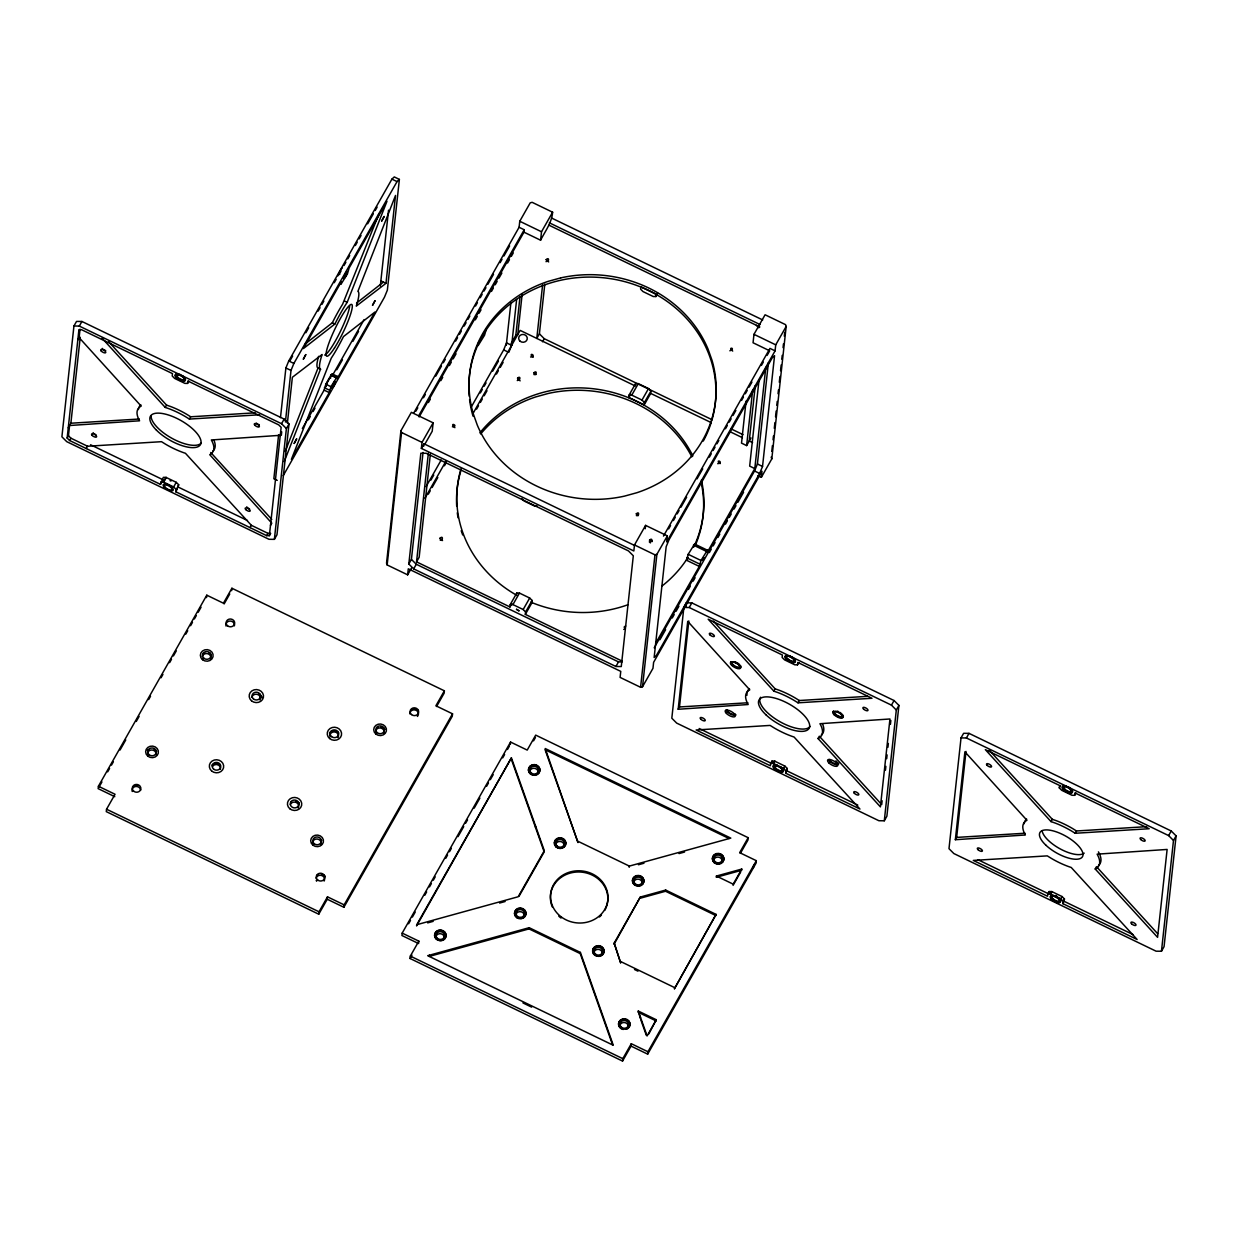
<?xml version="1.0" encoding="UTF-8"?>
<svg xmlns="http://www.w3.org/2000/svg" width="1238" height="1238" viewBox="0 0 1238 1238"><rect width="100%" height="100%" fill="white"/><g stroke="black" fill="none" stroke-linecap="round" stroke-linejoin="round"><path stroke-width="1.5" d="M73.94 326.012L61.9 436.797L66.759 441.672L268.986 539.288L274.372 539.366L276.972 534.754L289.011 423.984L284.152 419.094L81.925 321.478L76.539 321.416L73.94 326.012L79.309 326.074L281.537 423.706L286.396 428.58L274.372 539.366M161.76 482.062L160.46 484.368L69.576 440.496L67.146 438.066L78.922 329.695L81.615 329.726L172.484 373.597L172.221 375.996L174.651 378.441L184.895 383.378L187.588 383.409L188.888 381.118M67.146 438.066L68.461 435.761L69.576 425.516L139.585 420.796A43.144 16.914 29.6 0 1 141.178 406.11L79.124 337.618L80.037 329.2L78.721 331.49M68.26 427.822L70.876 423.226L80.222 337.231M436.565 706.527L444.117 693.234L444.38 690.819L231.908 588.251L223.428 603.216L206.792 595.184L98.406 786.238L98.142 788.637L114.778 796.668M98.406 786.238L115.041 794.27L106.545 809.219L106.282 811.633L318.754 914.201L327.25 899.237L327.497 896.838L344.149 904.87L343.885 907.268L327.25 899.237M160.46 484.368L163.323 477.357L166.016 477.388L176.26 482.325L178.69 484.77L175.811 491.78L266.681 535.652L269.373 535.683L270.689 533.377L267.996 533.346L251.36 525.314L185.452 453.294A43.144 16.914 29.6 0 1 165.552 444.194L161.513 441.687L87.527 446.237L70.891 438.19L68.461 435.761M175.811 491.78L178.69 484.77M187.588 383.409L187.851 381.01L278.72 424.882L281.15 427.311L269.373 535.683M206.529 597.598L206.792 595.184M231.645 590.665L231.908 588.251M278.612 434.817L273.846 478.75L277.266 480.39M280.484 417.639L285.885 367.98L288.748 360.954L391.92 179.123L394.272 176.926L399.379 179.402L387.355 290.172L384.476 297.182L283.208 475.686M281.707 431.83L281.351 435.25L211.327 439.97A43.144 16.914 29.6 0 1 209.733 454.671L271.787 523.148L270.488 525.454M285.405 422.019L291.007 370.441L293.87 363.43L397.042 181.599L399.379 179.402M287.386 423.133L292.369 377.281L322.081 354.501A43.144 6.623 -64.2 0 0 320.487 369.203L284.214 461.619M302.351 428.518L324.124 390.125L325.826 384.213L331.041 375.006L332.217 373.907L337.34 376.383L337.076 378.797L374.944 312.038L343.483 336.581L341.332 340.79A43.144 6.623 -64.2 0 1 331.258 358.153L291.379 459.36L329.246 392.601L330.933 386.689L337.34 376.383M332.217 373.907L331.954 376.321L364.142 319.574M380.314 285.978L388.546 210.166M385.977 283.332L395.526 195.434L357.875 291.425A43.144 6.623 -64.2 0 1 356.265 306.111L385.977 283.332L380.871 280.871M318.754 914.201L319.017 911.787L327.497 896.838M424.665 444.55L432.217 431.242L433.13 422.823L411.372 412.316L400.926 430.731L386.535 563.182L387.154 564.946L407.642 574.834L411.341 568.304M387.154 564.946L401.545 432.495L400.926 430.731M407.642 574.834L408.292 568.815L620.764 671.383L620.099 677.403L640.588 687.291L642.522 686.75L652.968 668.334L653.618 662.315L684.041 608.694M408.819 564.002L420.843 453.216L426.228 453.278L628.455 550.91L633.314 555.785L621.275 666.555L615.905 666.493L413.678 568.876L408.819 564.002L411.418 559.39L423.04 452.443M767.096 355.399L769.696 350.803L753.06 342.771L753.973 334.337L765.084 314.777L785.557 324.65L786.176 326.43L775.731 344.845L775.081 350.865L666.694 541.904L667.344 535.884L645.586 525.376L634.49 544.952L633.841 550.972L421.369 448.404L422.019 442.384L433.13 422.823M423.721 446.206L423.984 443.792L634.707 545.525M511.851 603.68L509.979 606.96L416.541 561.866L428.379 453M430.36 454.129L419.156 557.255L416.541 561.866M402.195 933.112L401.932 935.51L418.568 943.542L418.831 941.143L402.195 933.112L510.567 742.057L527.218 750.089L535.698 735.124L748.17 837.693L747.907 840.107L740.355 853.4M631.04 1046.11L647.675 1054.142L647.938 1051.743L631.287 1043.711L631.04 1046.11L622.544 1061.074L410.072 958.506L410.335 956.092L418.831 941.143M416.726 924.724L416.587 925.931L511.402 757.842L544.318 850.707L518.196 896.745L416.726 924.724L511.402 757.842M444.38 690.819L435.884 705.784L452.535 713.815L452.272 716.229L343.885 907.268M429.431 955.21L429.307 956.401L529.044 928.902L580.235 953.616L612.501 1044.655M506.28 345.294L510.892 302.768M519.093 227.281L519.759 221.262L530.204 202.846L532.139 202.32L552.612 212.209C551.854 222.577 545.246 231.073 540.588 240.203L523.953 232.171L524.216 229.757L519.093 227.281L413.569 413.306M471.492 406.606L503.665 349.89L508.787 352.366L511.665 345.356L516.633 299.519M511.062 343.669L515.813 335.297L519.975 296.903M522.126 294.458L517.747 334.771L515.813 335.297M540.588 240.203L541.517 231.769L552.612 212.209M542.6 284.941L536.781 338.423L539.397 333.811L544.797 284.152M509.979 606.96L510.242 604.562L516.772 593.048L519.465 593.079L529.694 598.031L532.123 600.461L531.86 602.875L525.345 614.388L622.157 661.123M516.509 595.463L516.772 593.048M510.319 744.471L510.567 742.057M525.345 614.388L525.593 611.974L532.123 600.461M535.512 827.433L535.636 826.226M529.044 928.902L529.168 927.695L580.374 952.409L613.29 1045.274L427.698 955.69L529.168 927.695M578.146 841.376L629.337 866.089L730.807 838.111L545.215 748.526L578.007 842.583L545.091 749.733L728.95 838.482M628.811 397.506L629.074 395.092L635.605 383.594L638.297 383.625L648.526 388.562L650.956 391.007L650.693 393.405L644.178 404.919L628.811 397.506L630.684 394.21M635.605 383.594L635.342 385.993L520.146 330.391L472.761 413.91M580.235 953.616L580.374 952.409M644.178 404.919L644.425 402.505L650.956 391.007M655.939 296.547L656.202 294.149L640.851 286.736L640.588 289.135L643.017 291.58L653.246 296.516L655.939 296.547L657.811 293.267M645.23 528.75L645.586 525.376M640.588 687.291L654.964 554.841L656.898 554.299L667.344 535.884M614.187 943.077L620.625 962.793L614.187 943.077L640.309 897.055L665.673 890.06L716.075 914.387L674.431 988.76L716.075 914.387M642.522 686.75L656.898 554.299M629.198 867.296L629.337 866.089M622.544 1061.074L622.807 1058.66L631.287 1043.711M614.063 944.285L640.309 897.055M655.66 643.327L699.3 566.416L686.502 560.226L688.189 554.315L694.595 544.008L707.393 550.198L707.13 552.597L754.793 468.583L765.796 367.361M640.433 1017.094L640.294 1018.301L638.282 1011.044L656.295 1019.741L648.82 1033.916M683.856 607.456L671.816 718.226L676.675 723.1L878.903 820.732L884.288 820.794L886.888 816.182L898.927 705.412L894.068 700.538L691.841 602.906L686.456 602.844L683.856 607.456L689.226 607.518L891.453 705.134L896.312 710.024L884.288 820.794M686.053 606.666L686.456 602.844M678.176 709.266L687.724 621.368L749.779 689.845A43.144 16.914 29.6 0 0 748.185 704.53L678.176 709.266L679.492 706.96L688.823 620.965M699.3 566.416L700.987 560.489L707.393 550.198M640.185 898.246L665.549 891.252L665.673 890.06M746.081 401.097L741.516 443.111L746.638 445.587L751.002 437.912M746.638 445.587L752.658 390.202M755.273 385.606L749.253 440.991L752.58 442.6M759.002 380.159L749.671 466.107L754.793 468.583M654.206 647.83L754.53 470.997L757.408 463.987L768.396 362.749M716.415 876.055L716.276 877.262L741.655 870.268L741.779 869.061L716.415 876.055L733.206 884.164L741.779 869.061M757.996 475.671L761.355 477.295L762.004 471.276L685.945 605.336M762.531 466.447L774.555 355.677L772.203 357.875L669.046 539.706L666.168 546.716L654.144 657.502L656.496 655.304L759.652 473.458L762.531 466.447L757.408 463.987M771.785 451.344L772.419 445.587M773.038 439.83L773.456 435.993M774.292 428.317L774.926 422.56M775.545 416.788L776.164 411.031M776.799 405.275L777.216 401.437M778.052 393.761L778.47 389.924M779.306 382.248L779.925 376.491M780.544 370.719L781.178 364.962M781.797 359.206L782.215 355.368M783.05 347.692L783.468 343.855M784.304 336.179L784.722 332.341M761.355 477.295L771.8 458.88L786.176 326.43M753.447 867.699L753.71 865.285M748.17 837.693L739.674 852.657L756.325 860.689L756.062 863.103L647.675 1054.142M770.624 763.397L770.376 765.796L696.127 729.971L770.113 725.422L774.168 727.929A43.144 16.914 29.6 0 0 794.069 737.028L859.961 809.048L785.728 773.224L787.291 768.504L784.861 766.074L774.632 761.122L771.939 761.091L770.624 763.397L773.317 763.428L783.561 768.365L785.991 770.81M771.939 761.091L771.676 763.506L699.161 728.501M797.504 664.852L797.767 662.438L872.001 698.278L798.015 702.813L793.976 700.306A43.144 16.914 29.6 0 0 778.006 692.599L773.843 691.144L708.167 619.186L782.401 655.026L782.137 657.44L784.567 659.869L794.811 664.821L797.504 664.852L798.804 662.547M785.728 773.224L787.291 768.504M882.121 800.754L881.704 804.576L819.324 736.223L818.024 738.529L880.404 806.882L889.952 718.984L819.943 723.704A43.144 16.914 29.6 0 1 818.349 738.405L818.024 738.529M885.449 770.191L885.866 766.368M886.687 758.724L887.104 754.901M887.94 747.257L888.358 743.434M890.432 724.323L890.849 720.501M961.028 737.91L948.989 848.68L953.848 853.555L1156.075 951.186L1161.461 951.248L1164.06 946.637L1176.1 835.867L1171.241 830.992L969.014 733.36L963.628 733.298L961.028 737.91L966.398 737.972L1168.626 835.588L1173.485 840.478L1161.461 951.248M955.349 839.72L964.897 751.822L1026.952 820.299A43.144 16.914 29.6 0 0 1025.358 834.985L955.349 839.72L956.649 837.414L965.996 751.42M1047.797 893.851L1047.549 896.25L973.3 860.425L1047.286 855.876L1051.341 858.383A43.144 16.914 29.6 0 0 1071.241 867.482L1137.134 939.503L1062.9 903.678L1064.463 898.958L1062.034 896.529L1051.805 891.577L1049.112 891.546L1047.797 893.851L1050.489 893.882L1060.734 898.819L1063.163 901.264M1059.31 787.894L1059.573 785.48L985.34 749.64L1051.016 821.599L1055.178 823.053A43.144 16.914 29.6 0 1 1071.133 830.76L1075.188 833.267L1149.174 828.733L1074.94 792.893L1074.677 795.307L1071.984 795.276L1061.74 790.324L1059.31 787.894L1060.626 785.588M1049.112 891.546L1048.849 893.96L978.066 859.791M1062.9 903.678L1064.463 898.958M326.259 385.498L326.167 386.426M326.507 384.709L327.296 382.79M517.283 380.592L518.614 379.586L520.13 380.855M729.863 350.803C736.765 347.77 726.613 346.826 732.71 351.066M623.735 629.415C627.743 628.61 621.522 627.387 625.701 626.026M285.158 451.499L318.042 367.965A43.144 6.623 -64.2 0 1 318.599 356.327M305.337 343.839L332.31 322.809L334.461 318.584A43.144 6.623 -64.2 0 1 342.601 304.223L378.843 214.205M347.197 302.304L386.983 201.268L349.116 268.012L347.414 273.923L341.007 284.229L341.27 281.831L303.403 348.574L334.879 324.047L337.03 319.822A43.144 6.623 -64.2 0 1 345.17 305.461L347.197 302.304L344.644 301.066M503.665 349.89L506.543 342.88L511.665 345.356M339.537 274.588L339.97 273.583M327.791 381.768L328.797 379.989M79.309 326.074L81.925 321.478M77.808 339.924L79.124 337.618M69.576 440.496L70.891 438.19M86.211 448.527L87.527 446.237M259.593 414.776L189.399 419.078L185.36 416.572A43.144 16.914 29.6 0 0 169.389 408.865L165.227 407.41L166.542 405.105L108.588 341.611M189.399 419.078L190.714 416.788L255.214 412.827M160.708 481.953L163.401 481.984L166.016 477.388M163.664 482.108L166.279 477.512M176.075 489.381L173.645 486.936L176.26 482.325M289.8 361.063L292.632 356.08M305.863 332.759L308.695 327.745M318.166 311.063L320.054 307.72M321.957 304.393L323.845 301.051M334.26 282.697L336.163 279.355M343.994 265.551L345.882 262.208M347.785 258.866L349.673 255.539M355.352 245.526L357.24 242.184M359.144 238.841L361.032 235.499M367.655 223.83L373.334 213.818M375.238 210.475L377.126 207.133M281.537 423.706L284.152 419.094M286.396 428.58L289.011 423.984M99.086 786.966L101.949 781.921M107.66 771.847L109.578 768.489M111.482 765.13L113.385 761.772M120.055 750.011L125.765 739.922M136.257 721.46L139.12 716.415M148.637 699.609L150.541 696.251M161.033 677.774L162.936 674.416M169.606 662.67L171.509 659.297M173.413 655.939L176.276 650.909M185.808 634.104L187.712 630.746M190.575 625.716L192.478 622.358M194.381 618.985L196.285 615.626M198.188 612.268L201.051 607.239M308.37 419.837L310.274 416.494M313.106 411.496L314.994 408.153M336.767 369.791L342.446 359.778M352.861 341.425L358.54 331.413M250.045 527.62L251.36 525.314M224.109 603.958L229.757 593.992M266.681 535.652L267.996 533.346M415.906 411.14L417.794 407.797M423.473 397.785L425.361 394.458M435.776 376.104L441.455 366.092M443.343 362.749L445.247 359.422M455.646 341.069L457.549 337.726M459.437 334.399L461.325 331.057M464.173 326.058L466.061 322.716M467.964 319.373L469.852 316.046M475.531 306.034L477.419 302.691M480.267 297.693L482.155 294.35M484.043 291.023L485.946 287.68M487.834 284.338L493.513 274.341M500.137 262.657L502.024 259.315M503.928 255.987L509.607 245.975M418.692 415.782L524.216 229.757M419.125 416.943L523.953 232.171M428.41 402.536L430.313 399.178M440.805 380.685L442.709 377.327M449.379 365.566L451.282 362.208M453.185 358.85L456.048 353.805M475.315 319.853L477.218 316.51M479.106 313.152L481.009 309.81M491.44 291.425L493.343 288.083M495.231 284.74L497.134 281.397M499.038 278.039L501.87 273.025M507.565 262.998L509.468 259.655M511.356 256.312L513.259 252.97M421.369 448.404L423.984 443.792M426.058 486.689L441.208 459.994M430.901 480.081L433.764 475.067M480.344 392.941L482.247 389.583M484.151 386.241L486.054 382.882M492.709 371.152L498.419 361.094M424.959 498.187L445.928 461.217M428.333 494.163L430.236 490.821M432.124 487.493L437.803 477.481M444.427 465.798L446.33 462.47M476.615 409.082L478.502 405.739M480.39 402.412L482.294 399.069M484.182 395.742L487.014 390.728M496.484 374.046L498.372 370.719M500.276 367.377L503.108 362.378M413.678 568.876L416.278 564.265L411.418 559.39M542.523 341.765L544.256 338.701L539.397 333.811M510.242 604.562L512.934 604.593L519.465 593.079M629.074 395.092L631.767 395.123L638.297 383.625M344.149 904.87L452.535 713.815M525.593 611.974L523.179 609.529L529.694 598.031M644.425 402.505L641.996 400.075L648.526 388.562M408.586 923.78L410.49 920.438M412.378 917.079L415.241 912.05M424.742 895.291L426.646 891.948M429.493 886.919L431.397 883.561M433.3 880.218L435.203 876.86M445.665 858.429L447.568 855.071M449.471 851.729L451.359 848.37M458.014 836.64L463.724 826.582M465.627 823.224L467.531 819.881M474.185 808.151L479.895 798.092M486.549 786.362L488.453 783.004M490.341 779.661L493.204 774.632M502.705 757.873L504.609 754.515M507.456 749.501L509.36 746.143M410.072 958.506L411.96 955.179M533.547 740.866L535.435 737.539M663.475 536.085L769.959 348.389L775.081 350.865M668.659 528.905L670.547 525.562M673.395 520.564L675.283 517.221M677.171 513.878L679.074 510.551M680.962 507.209L686.641 497.196M697.056 478.858L702.735 468.846M709.359 457.162L711.246 453.82M713.134 450.493L715.038 447.15M716.926 443.823L718.814 440.48M725.453 428.797L727.34 425.47M729.228 422.127L731.116 418.8M733.02 415.457L735.852 410.459M741.531 400.447L743.434 397.104M745.322 393.777L747.21 390.434M749.114 387.092L751.946 382.093M761.416 365.411L763.304 362.069M615.905 666.493L618.505 661.897L622.095 661.943M686.502 560.226L688.065 557.471M659.9 639.736L665.611 629.678M672.265 617.948L674.168 614.59M676.072 611.247L678.919 606.218M688.421 589.458L690.324 586.1M693.187 581.086L695.075 577.728M709.343 552.597L711.246 549.239M713.15 545.881L715.053 542.538M717.901 537.509L719.804 534.151M725.499 524.107L727.402 520.749M729.306 517.391L731.209 514.049M734.057 509.019L735.96 505.661M737.863 502.319L743.574 492.26M519.001 896.312L544.178 851.914L511.263 759.049M689.226 607.518L691.841 602.906M773.843 691.144L775.143 688.854L713.336 621.12M798.015 702.813L799.315 700.522L867.606 696.329M773.317 763.428L774.632 761.122M773.58 763.552L774.88 761.246M783.561 768.365L784.861 766.074M656.295 1019.741L647.103 1035.943L638.282 1011.044M733.082 885.371L740.695 871.954M647.938 1051.743L756.325 860.689M891.453 705.134L894.068 700.538M896.312 710.024L898.927 705.412M966.398 737.972L969.014 733.36M1051.016 821.599L1052.315 819.308L989.224 750.166M1074.677 795.307L1075.977 793.001M1075.188 833.267L1076.487 830.977L1146.682 826.659M1050.489 893.882L1051.805 891.577M1050.753 894.006L1052.052 891.7M1060.734 898.819L1062.034 896.529M1095.197 868.983L1095.522 868.859A43.144 16.914 29.6 0 0 1097.116 854.158L1167.125 849.438L1157.576 937.336L1095.197 868.983L1096.497 866.677L1157.576 933.607M1168.626 835.588L1171.241 830.992M1173.485 840.478L1176.1 835.867M290.357 804.514L290.899 803.617A4.318 3.915 6.2 0 1 295.944 802.394L296.934 802.92A4.318 3.915 6.2 0 1 298.373 807.532L298.11 807.965M546.035 261.682L547.242 261.001L548.682 261.93M530.591 357.024C537.199 356.204 528.843 351.809 531.845 356.513M717.7 463.677C724.307 462.857 715.935 458.447 718.938 463.151M356.529 303.078L383.424 282.109M452.412 426.816C459.019 426.228 450.09 421.926 453.433 426.584M533.949 374.588L535.977 374.541M440.109 540L442.539 540.526M636.363 515.627L638.39 515.565M427.667 922.883L433.192 921.351M499.61 903.044L505.15 901.512M638.437 864.758L643.961 863.226M679.028 853.57L684.552 852.038M70.876 423.226L139.244 419.017M679.492 706.96L747.86 702.766M956.649 837.414L1025.033 833.22M537.106 506.017L534.414 505.986L524.185 501.034L521.755 498.605M317.918 367.965L320.611 369.203M166.542 405.105L170.705 406.559A43.144 16.914 29.6 0 1 186.659 414.266L190.714 416.788M775.143 688.854L779.306 690.293A43.144 16.914 29.6 0 1 795.276 698.015L799.315 700.522M1052.315 819.308L1056.478 820.748A43.144 16.914 29.6 0 1 1072.448 828.454L1076.487 830.977M532.17 356.374L533.238 357.271M719.278 463.027L720.191 463.6M453.773 426.445L454.903 427.683M650.492 542.894C647.381 541.888 651.668 538.545 652.225 541.579M551.962 218.228L762.685 319.946M549.347 222.825L760.07 324.557M549.084 225.239L759.838 326.971M519.759 221.262L541.517 231.769M753.973 334.337L775.731 344.845M391.92 179.123L397.042 181.599M544.256 338.701L711.912 419.636M730.931 428.812L743.032 434.646M650.693 393.405L711.262 422.638M730.296 431.83L742.398 437.679M631.767 395.123L641.996 400.075M754.53 470.997L759.652 473.458M332.31 322.809L334.879 324.047M693.419 545.107L706.217 551.281M331.041 375.006L336.163 377.482M330.917 375.238L336.04 377.714M288.748 360.954L293.87 363.43M688.189 554.315L700.987 560.489M686.75 557.827L699.563 564.002M325.826 384.213L330.933 386.689M285.885 367.98L291.007 370.441M324.387 387.726L329.509 390.202M324.124 390.125L329.246 392.601M401.545 432.495L422.019 442.384M634.49 544.952L654.964 554.841M512.934 604.593L523.179 609.529M416.278 564.265L618.505 661.897M1064.2 901.372L1133.265 934.705M787.028 770.918L857.81 805.087M90.56 444.767L163.06 479.771M178.427 487.184L247.476 520.517M163.401 481.984L173.645 486.936M665.549 891.252L715.935 915.594M620.749 961.586L674.555 987.568M634.506 969.493L637.972 971.165M638.158 1012.251L656.171 1020.948M522.962 1002.935L531.628 1007.128M106.545 809.219L319.017 911.787M410.335 956.092L622.807 1058.66M756.433 325.331L758.863 327.776M210.723 452.489L271.803 519.418M102.135 338.268L165.227 407.41M771.166 457.101L771.8 458.88M640.897 1020.019L646.375 1035.432M461.201 530.746L462.703 534.971M829.754 759.467L829.754 759.823A4.318 1.687 29.6 0 0 834.567 763.598A4.318 1.687 29.6 0 0 837.105 762.19M701.141 482.433A123.692 112.194 6.2 0 1 699.424 533.996M698.928 535.605A123.692 112.194 6.2 0 1 696.066 543.544M458.029 517.778A123.692 112.194 6.2 0 1 457.286 512.78M456.683 506.063A123.692 112.194 6.2 0 1 460.737 471.198M480.684 433.965A123.692 112.194 6.2 0 1 535.853 396.887L548.155 393.483A123.692 112.194 6.2 0 1 691.825 456.807M701.404 480.019A123.692 112.194 6.2 0 1 693.574 547.304M687.786 557.719A123.692 112.194 6.2 0 1 662.284 585.806M627.991 604.717A123.692 112.194 6.2 0 1 530.87 602.163M516.122 594.921A123.692 112.194 6.2 0 1 461 468.784M479.864 432.898A123.692 112.194 6.2 0 1 692.862 455.94M469.217 396.237A123.692 112.194 6.2 0 1 603.51 277.776A123.692 112.194 6.2 0 1 711.711 420.812M711.231 422.421A123.692 112.194 6.2 0 1 703.277 441.068M473.009 416.154A123.692 112.194 6.2 0 1 469.573 399.595M251.902 697.226A4.318 3.915 6.2 0 1 257.566 694.456A4.318 3.915 6.2 0 1 259.949 699.981M212.456 766.477A4.318 3.915 6.2 0 1 220.503 769.216M330.097 736.95A4.318 3.915 6.2 0 1 334.539 731.921A4.318 3.915 6.2 0 1 338.036 737.662M148.189 755.985A4.318 3.915 6.2 0 1 147.709 755.056M147.585 753.029A4.318 3.915 6.2 0 1 152.707 750.104A4.318 3.915 6.2 0 1 156.019 754.824M202.32 656.558A4.318 3.915 6.2 0 1 207.969 653.788A4.318 3.915 6.2 0 1 210.383 659.312M202.924 659.529A4.318 3.915 6.2 0 1 202.428 658.585M312.765 844.037A4.318 3.915 6.2 0 1 317.207 839.008A4.318 3.915 6.2 0 1 320.719 844.765M375.671 730.946A4.318 3.915 6.2 0 1 381.319 728.176A4.318 3.915 6.2 0 1 383.718 733.701M376.259 733.902A4.318 3.915 6.2 0 1 375.779 732.973M211.977 765.115A5.757 5.215 6.2 0 1 213.122 764.248M214.483 763.691A5.757 5.215 6.2 0 1 217.455 763.598M218.863 764.078A5.757 5.215 6.2 0 1 220.101 764.883M258.696 693.884A5.757 5.215 6.2 0 1 261.543 696.979M329.494 733.035A5.757 5.215 6.2 0 1 330.515 732.06M331.784 731.364A5.757 5.215 6.2 0 1 333.223 731.008M334.724 730.993A5.757 5.215 6.2 0 1 336.179 731.333M337.51 731.998A5.757 5.215 6.2 0 1 338.608 732.942M295.836 801.435A5.757 5.215 6.2 0 1 297.213 801.992M298.404 802.858A5.757 5.215 6.2 0 1 299.302 803.973M320.688 839.457A5.757 5.215 6.2 0 1 321.648 840.509M412.703 709.034A5.757 5.215 6.2 0 1 415.674 709.126M417.051 709.699A5.757 5.215 6.2 0 1 418.227 710.566M376.708 727.758A5.757 5.215 6.2 0 1 378.07 727.201M381.041 727.124A5.757 5.215 6.2 0 1 384.662 729.461M147.492 750.708A5.757 5.215 6.2 0 1 148.637 749.841M154.379 749.686A5.757 5.215 6.2 0 1 156.592 751.543M203.372 653.385A5.757 5.215 6.2 0 1 204.719 652.813M209.114 653.215A5.757 5.215 6.2 0 1 211.311 655.072M317.129 875.096A5.757 5.215 6.2 0 1 318.491 874.539M321.462 874.461A5.757 5.215 6.2 0 1 325.083 876.798M134.725 785.681A5.757 5.215 6.2 0 1 137.697 785.697M258.727 693.512A5.757 5.215 6.2 0 1 259.965 694.317M260.939 695.369A5.757 5.215 6.2 0 1 261.852 697.953M330.546 731.704A5.757 5.215 6.2 0 1 331.83 731.008M298.435 802.503A5.757 5.215 6.2 0 1 299.333 803.601M417.98 715.626A4.318 3.915 6.2 0 1 417.345 716.446M409.84 713.893A4.318 3.915 6.2 0 1 414.482 709.869A4.318 3.915 6.2 0 1 418.367 714.666M226.09 626.088A4.318 3.915 6.2 0 1 225.873 625.082M225.966 624.06A4.318 3.915 6.2 0 1 231.088 621.151A4.318 3.915 6.2 0 1 234.4 625.855M209.145 652.859A5.757 5.215 6.2 0 1 210.383 653.649M382.496 727.248A5.757 5.215 6.2 0 1 384.709 729.089M316.077 878.284A4.318 3.915 6.2 0 1 321.741 875.514A4.318 3.915 6.2 0 1 324.139 881.038M316.68 881.239A4.318 3.915 6.2 0 1 316.201 880.311M322.917 874.57A5.757 5.215 6.2 0 1 325.114 876.427M147.539 750.352A5.757 5.215 6.2 0 1 148.684 749.485M154.425 749.33A5.757 5.215 6.2 0 1 155.648 750.12M132.234 791.5A4.318 3.915 6.2 0 1 135.561 786.501A4.318 3.915 6.2 0 1 140.652 790.262M835.882 760.859A4.318 1.687 29.6 0 1 836.594 761.54M822.496 723.874A43.144 16.914 29.6 0 1 821.289 735.032M746.978 695.276A43.144 16.914 29.6 0 1 749.454 688.607M838.575 763.072A5.757 2.259 29.6 0 1 834.629 764.279A5.757 2.259 29.6 0 1 828.547 759.544M810.132 726.412A28.768 11.281 29.6 0 1 778.764 721.027A28.768 11.281 29.6 0 1 760.612 697.226M740.989 667.112A5.757 2.259 29.6 0 1 734.954 666.694A5.757 2.259 29.6 0 1 730.993 661.618M734.799 661.665A5.757 2.259 29.6 0 1 736.146 662.222M737.461 662.949A5.757 2.259 29.6 0 1 739.69 664.682M740.448 665.564A5.757 2.259 29.6 0 1 740.897 666.4M842.072 714.109A5.757 2.259 29.6 0 1 839.349 717.034A5.757 2.259 29.6 0 1 833.391 711.061M837.198 711.092A5.757 2.259 29.6 0 1 838.528 711.664M839.844 712.376A5.757 2.259 29.6 0 1 841.051 713.212M735.001 713.738A4.318 1.687 29.6 0 1 730.977 713.692A4.318 1.687 29.6 0 1 727.325 710.024M736.037 714.883A5.757 2.259 29.6 0 1 730.9 714.28A5.757 2.259 29.6 0 1 726.149 710.117M795.523 661.123A5.757 2.259 29.6 0 1 789.488 660.705A5.757 2.259 29.6 0 1 785.526 655.629M789.333 655.676A5.757 2.259 29.6 0 1 790.664 656.233M791.98 656.96A5.757 2.259 29.6 0 1 794.208 658.693M794.966 659.575A5.757 2.259 29.6 0 1 795.415 660.411M185.607 379.679A5.757 2.259 29.6 0 1 177.699 378.054A5.757 2.259 29.6 0 1 178.164 373.891M179.417 374.247A5.757 2.259 29.6 0 1 180.748 374.805M182.079 375.532A5.757 2.259 29.6 0 1 185.066 378.147M170.008 480.638A4.318 1.687 29.6 0 1 170.999 481.056M95.93 434.631A2.878 1.13 29.6 0 1 94.599 433.996M93.484 433.13A2.878 1.13 29.6 0 1 93.113 432.681M259.299 424.68A2.878 1.13 29.6 0 1 257.349 423.86M256.746 423.442A2.878 1.13 29.6 0 1 256.235 422.994M105.71 350.524A2.878 1.13 29.6 0 1 103.76 349.704M103.156 349.286A2.878 1.13 29.6 0 1 102.259 348.404M249.519 508.787A2.878 1.13 29.6 0 1 246.702 506.837M213.88 440.124A43.144 16.914 29.6 0 1 212.673 451.297M138.362 409.546A43.144 16.914 29.6 0 1 140.853 404.872M201.144 443.142A28.768 11.281 29.6 0 1 172.128 438.407A28.768 11.281 29.6 0 1 151.16 415.72M1098.416 851.868A43.144 16.914 29.6 0 1 1098.462 865.486M1024.151 823.734A43.144 16.914 29.6 0 1 1026.627 819.061M1070.375 788.25A5.757 2.259 29.6 0 1 1071.009 792.552A5.757 2.259 29.6 0 1 1063.024 788.157A5.757 2.259 29.6 0 1 1066.506 786.13M1067.837 786.687A5.757 2.259 29.6 0 1 1069.152 787.414M1084.194 853.121A24.451 9.579 29.6 0 1 1060.471 849.051A24.451 9.579 29.6 0 1 1042.102 830.59M1056.71 896.018A4.318 1.687 29.6 0 1 1055.813 895.399M515.828 916.321A4.318 3.915 6.2 0 1 521.337 911.849L522.359 912.313A4.318 3.915 6.2 0 1 524.154 916.832M552.287 906.943A28.768 26.091 6.2 0 1 580.637 872.047A28.768 26.091 6.2 0 1 604.717 910.456M601.451 914.975A28.768 26.091 6.2 0 1 599.44 916.971M561.031 918.054A28.768 26.091 6.2 0 1 558.787 916.166M633.639 883.174A4.318 3.915 6.2 0 1 637.725 879.135A4.318 3.915 6.2 0 1 642.243 882.926M597.134 956.293A5.757 5.215 6.2 0 1 593.745 947.968A5.757 5.215 6.2 0 1 603.417 948.85A5.757 5.215 6.2 0 1 598.635 956.432M435.791 937.739A4.318 3.915 6.2 0 1 440.991 933.792A4.318 3.915 6.2 0 1 443.931 939.456M623.271 1029.49A5.757 5.215 6.2 0 1 619.294 1021.66A5.757 5.215 6.2 0 1 628.672 1021.102A5.757 5.215 6.2 0 1 626.242 1029.32M713.676 860.101A4.318 3.915 6.2 0 1 718.798 857.191A4.318 3.915 6.2 0 1 722.11 861.896M529.833 773.332A4.318 3.915 6.2 0 1 533.717 768.272A4.318 3.915 6.2 0 1 538.143 773.085M619.743 1026.534A4.318 3.915 6.2 0 1 624.942 1022.603A4.318 3.915 6.2 0 1 627.883 1028.267M594.023 954.39A4.318 3.915 6.2 0 1 598.449 949.36A4.318 3.915 6.2 0 1 601.947 955.102M555.769 846.483A4.318 3.915 6.2 0 1 560.21 841.453A4.318 3.915 6.2 0 1 563.708 847.21M437.695 940.168A5.757 5.215 6.2 0 1 435.73 932.338A5.757 5.215 6.2 0 1 444.519 932.09A5.757 5.215 6.2 0 1 443.436 939.998M442.09 940.571A5.757 5.215 6.2 0 1 439.119 940.648M635.558 885.603A5.757 5.215 6.2 0 1 634.63 876.814A5.757 5.215 6.2 0 1 643.76 879.939A5.757 5.215 6.2 0 1 636.966 886.083M1060.687 900.428A5.757 2.259 29.6 0 1 1055.41 901.078A5.757 2.259 29.6 0 1 1050.799 895.662M1054.606 895.708A5.757 2.259 29.6 0 1 1059.48 898.711M782.308 768.256A5.757 2.259 29.6 0 1 781.224 771.614A5.757 2.259 29.6 0 1 773.75 767.003A5.757 2.259 29.6 0 1 777.433 765.254M780.079 766.539A5.757 2.259 29.6 0 1 781.286 767.374M337.881 275.842A5.757 0.882 -64.2 0 1 342.4 267.857M329.029 379.107A5.757 0.882 -64.2 0 1 330.716 378.023M325.486 387.231A5.757 0.882 -64.2 0 1 328.364 380.221M349.673 306.049A28.768 4.426 -64.2 0 1 338.732 334.74A28.768 4.426 -64.2 0 1 324.65 355.027M340.357 272.283A5.757 0.882 -64.2 0 1 341.038 271.014M440.032 538.19C442.105 543.188 444.086 534.506 440.032 538.19M517.546 378.178C519.604 383.176 521.6 374.495 517.546 378.178M533.872 372.777C535.946 377.776 537.926 369.079 533.872 372.777M546.175 259.593C548.233 264.592 550.229 255.895 546.175 259.593M636.286 513.816C638.359 518.799 640.34 510.118 636.286 513.816M649.517 540.124C651.575 545.107 653.571 536.425 649.517 540.124M478.379 343.189L478.116 345.588L484.522 335.281L486.225 329.37L478.379 343.189M303.356 359.128L305.771 354.625L303.356 359.128M294.195 443.421L296.625 438.917L294.195 443.421M343.282 278.395C346.315 279.355 349.766 263.307 343.282 278.395M331.382 387.958C334.415 388.918 337.85 372.886 331.382 387.958M381.706 221.029L384.12 216.511L381.706 221.029M372.545 305.306L374.975 300.803L372.545 305.306M702.658 559.855L703.927 557.642L702.658 559.855M516.509 609.313L518.939 610.829L516.509 609.313M516.633 911.338L516.153 912.251A4.318 3.915 6.2 0 0 523.891 915.702L524.37 914.774A4.318 3.915 6.2 0 0 522.591 910.255L521.569 909.806A4.318 3.915 6.2 0 0 516.633 911.338M291.116 801.574L290.574 802.456A4.318 3.915 6.2 0 0 292.663 807.439A4.318 3.915 6.2 0 0 298.265 806.093A4.318 3.915 6.2 0 0 297.151 800.862L296.161 800.352A4.318 3.915 6.2 0 0 291.116 801.574M560.706 277.9L548.403 281.289A123.692 112.194 6.2 0 0 473.256 413.74L477.249 425.005A123.692 112.194 6.2 0 0 624.556 496.113L636.858 492.724A123.692 112.194 6.2 0 0 712.005 360.258L708.012 349.008A123.692 112.194 6.2 0 0 560.706 277.9M520.084 341.208A4.318 3.915 6.2 0 0 527.187 339.243A4.318 3.915 6.2 0 0 521.647 334.6A4.318 3.915 6.2 0 0 520.084 341.208M211.698 771.042A7.196 6.53 6.2 0 0 223.536 767.777A7.196 6.53 6.2 0 0 214.298 760.024A7.196 6.53 6.2 0 0 211.698 771.042M251.531 700.832A7.196 6.53 6.2 0 0 263.369 697.567A7.196 6.53 6.2 0 0 254.13 689.829A7.196 6.53 6.2 0 0 251.531 700.832M312.812 845.09A6.407 5.803 6.2 0 0 323.35 842.196A6.407 5.803 6.2 0 0 315.117 835.294A6.407 5.803 6.2 0 0 312.812 845.09M375.826 734.026A6.407 5.803 6.2 0 0 386.349 731.132A6.407 5.803 6.2 0 0 378.132 724.23A6.407 5.803 6.2 0 0 375.826 734.026M202.475 659.653A6.407 5.803 6.2 0 0 213.013 656.744A6.407 5.803 6.2 0 0 204.781 649.842A6.407 5.803 6.2 0 0 202.475 659.653M253.45 698.928A4.318 3.915 6.2 0 0 260.553 696.979A4.318 3.915 6.2 0 0 255.013 692.321A4.318 3.915 6.2 0 0 253.45 698.928M213.632 769.138A4.318 3.915 6.2 0 0 220.72 767.173A4.318 3.915 6.2 0 0 215.18 762.531A4.318 3.915 6.2 0 0 213.632 769.138M289.785 808.724A7.196 6.53 6.2 0 0 301.608 805.458A7.196 6.53 6.2 0 0 292.369 797.721A7.196 6.53 6.2 0 0 289.785 808.724M331.536 736.625A4.318 3.915 6.2 0 0 338.624 734.66A4.318 3.915 6.2 0 0 333.084 730.018A4.318 3.915 6.2 0 0 331.536 736.625M329.602 738.529A7.196 6.53 6.2 0 0 341.44 735.264A7.196 6.53 6.2 0 0 332.202 727.511A7.196 6.53 6.2 0 0 329.602 738.529M147.755 756.109A6.407 5.803 6.2 0 0 158.278 753.215A6.407 5.803 6.2 0 0 150.061 746.313A6.407 5.803 6.2 0 0 147.755 756.109M149.148 754.731A4.318 3.915 6.2 0 0 156.251 752.781A4.318 3.915 6.2 0 0 150.696 748.123A4.318 3.915 6.2 0 0 149.148 754.731M203.868 658.26A4.318 3.915 6.2 0 0 210.971 656.31A4.318 3.915 6.2 0 0 205.431 651.652A4.318 3.915 6.2 0 0 203.868 658.26M314.204 843.712A4.318 3.915 6.2 0 0 321.307 841.763A4.318 3.915 6.2 0 0 315.767 837.105A4.318 3.915 6.2 0 0 314.204 843.712M377.219 732.648A4.318 3.915 6.2 0 0 384.322 730.699A4.318 3.915 6.2 0 0 378.766 726.041A4.318 3.915 6.2 0 0 377.219 732.648M411.48 714.574A4.318 3.915 6.2 0 0 418.583 712.608A4.318 3.915 6.2 0 0 413.028 707.966A4.318 3.915 6.2 0 0 411.48 714.574M227.513 625.763A4.318 3.915 6.2 0 0 234.616 623.813A4.318 3.915 6.2 0 0 229.076 619.155A4.318 3.915 6.2 0 0 227.513 625.763M317.64 879.986A4.318 3.915 6.2 0 0 324.743 878.036A4.318 3.915 6.2 0 0 319.187 873.378A4.318 3.915 6.2 0 0 317.64 879.986M133.673 791.19A4.318 3.915 6.2 0 0 140.776 789.225A4.318 3.915 6.2 0 0 135.236 784.583A4.318 3.915 6.2 0 0 133.673 791.19M765.966 714.806A28.768 11.281 29.6 0 0 808.832 728.718A28.768 11.281 29.6 0 0 777.402 698.851A28.768 11.281 29.6 0 0 765.966 714.806M835.418 714.032A4.318 1.687 29.6 0 0 841.933 716.322A4.318 1.687 29.6 0 0 837.461 711.835A4.318 1.687 29.6 0 0 835.418 714.032M726.443 713.444A5.757 2.259 29.6 0 0 735.124 716.493A5.757 2.259 29.6 0 0 729.182 710.519A5.757 2.259 29.6 0 0 726.443 713.444M828.841 762.871A5.757 2.259 29.6 0 0 837.522 765.935A5.757 2.259 29.6 0 0 831.58 759.946A5.757 2.259 29.6 0 0 828.841 762.871M834.072 714.713A5.757 2.259 29.6 0 0 842.753 717.761A5.757 2.259 29.6 0 0 836.811 711.788A5.757 2.259 29.6 0 0 834.072 714.713M731.673 665.286A5.757 2.259 29.6 0 0 740.37 668.334A5.757 2.259 29.6 0 0 734.413 662.361A5.757 2.259 29.6 0 0 731.673 665.286M733.02 664.605A4.318 1.687 29.6 0 0 739.535 666.895A4.318 1.687 29.6 0 0 735.078 662.407A4.318 1.687 29.6 0 0 733.02 664.605M786.207 659.297A5.757 2.259 29.6 0 0 794.889 662.345A5.757 2.259 29.6 0 0 788.946 656.372A5.757 2.259 29.6 0 0 786.207 659.297M787.554 658.616A4.318 1.687 29.6 0 0 794.069 660.906A4.318 1.687 29.6 0 0 789.612 656.419A4.318 1.687 29.6 0 0 787.554 658.616M774.307 768.86A5.757 2.259 29.6 0 0 782.989 771.924A5.757 2.259 29.6 0 0 777.046 765.935A5.757 2.259 29.6 0 0 774.307 768.86M775.653 768.179A4.318 1.687 29.6 0 0 782.168 770.469A4.318 1.687 29.6 0 0 777.696 765.997A4.318 1.687 29.6 0 0 775.653 768.179M709.947 634.877A2.878 1.13 29.6 0 0 714.295 636.409A2.878 1.13 29.6 0 0 711.308 633.423A2.878 1.13 29.6 0 0 709.947 634.877M863.536 709.034A2.878 1.13 29.6 0 0 867.884 710.55A2.878 1.13 29.6 0 0 864.898 707.563A2.878 1.13 29.6 0 0 863.536 709.034M854.375 793.31A2.878 1.13 29.6 0 0 858.723 794.842A2.878 1.13 29.6 0 0 855.752 791.856A2.878 1.13 29.6 0 0 854.375 793.31M700.785 719.17A2.878 1.13 29.6 0 0 705.134 720.702A2.878 1.13 29.6 0 0 702.163 717.715A2.878 1.13 29.6 0 0 700.785 719.17M176.291 377.853A5.757 2.259 29.6 0 0 184.973 380.917A5.757 2.259 29.6 0 0 179.03 374.928A5.757 2.259 29.6 0 0 176.291 377.853M177.638 377.172A4.318 1.687 29.6 0 0 184.153 379.462A4.318 1.687 29.6 0 0 179.696 374.99A4.318 1.687 29.6 0 0 177.638 377.172M165.35 487.447A4.318 1.687 29.6 0 0 171.85 489.737A4.318 1.687 29.6 0 0 167.393 485.25A4.318 1.687 29.6 0 0 165.35 487.447M164.391 487.432A5.757 2.259 29.6 0 0 173.072 490.48A5.757 2.259 29.6 0 0 167.13 484.507A5.757 2.259 29.6 0 0 164.391 487.432M101.33 351.143A2.878 1.13 29.6 0 0 105.679 352.675A2.878 1.13 29.6 0 0 102.708 349.689A2.878 1.13 29.6 0 0 101.33 351.143M92.185 435.436A2.878 1.13 29.6 0 0 96.518 436.968A2.878 1.13 29.6 0 0 93.546 433.981A2.878 1.13 29.6 0 0 92.185 435.436M254.92 425.299A2.878 1.13 29.6 0 0 259.268 426.816A2.878 1.13 29.6 0 0 256.297 423.829A2.878 1.13 29.6 0 0 254.92 425.299M245.774 509.576A2.878 1.13 29.6 0 0 250.107 511.108A2.878 1.13 29.6 0 0 247.136 508.122A2.878 1.13 29.6 0 0 245.774 509.576M156.437 430.159A28.768 11.281 29.6 0 0 199.844 445.432A28.768 11.281 29.6 0 0 170.101 415.55A28.768 11.281 29.6 0 0 156.437 430.159M1140.709 839.488A2.878 1.13 29.6 0 0 1145.057 841.004A2.878 1.13 29.6 0 0 1142.07 838.018A2.878 1.13 29.6 0 0 1140.709 839.488M1064.726 789.07A4.318 1.687 29.6 0 0 1071.241 791.361A4.318 1.687 29.6 0 0 1066.785 786.873A4.318 1.687 29.6 0 0 1064.726 789.07M1063.38 789.751A5.757 2.259 29.6 0 0 1072.062 792.8A5.757 2.259 29.6 0 0 1066.119 786.826A5.757 2.259 29.6 0 0 1063.38 789.751M1051.48 899.314A5.757 2.259 29.6 0 0 1060.161 902.378A5.757 2.259 29.6 0 0 1054.219 896.389A5.757 2.259 29.6 0 0 1051.48 899.314M1131.547 923.765A2.878 1.13 29.6 0 0 1135.896 925.297A2.878 1.13 29.6 0 0 1132.925 922.31A2.878 1.13 29.6 0 0 1131.547 923.765M987.119 765.332A2.878 1.13 29.6 0 0 991.468 766.864A2.878 1.13 29.6 0 0 988.481 763.877A2.878 1.13 29.6 0 0 987.119 765.332M977.958 849.624A2.878 1.13 29.6 0 0 982.307 851.156A2.878 1.13 29.6 0 0 979.335 848.169A2.878 1.13 29.6 0 0 977.958 849.624M1045.847 845.152A24.451 9.579 29.6 0 0 1082.291 856.975A24.451 9.579 29.6 0 0 1055.565 831.596A24.451 9.579 29.6 0 0 1045.847 845.152M1052.826 898.633A4.318 1.687 29.6 0 0 1059.341 900.924A4.318 1.687 29.6 0 0 1054.869 896.451A4.318 1.687 29.6 0 0 1052.826 898.633M561.154 916.847A28.768 26.091 6.2 0 0 607.641 901.543A28.768 26.091 6.2 0 0 568.969 872.31A28.768 26.091 6.2 0 0 561.154 916.847M714.311 862.406A5.757 5.215 6.2 0 0 723.781 859.791A5.757 5.215 6.2 0 0 716.384 853.586A5.757 5.215 6.2 0 0 714.311 862.406M595.447 954.065A4.318 3.915 6.2 0 0 602.55 952.099A4.318 3.915 6.2 0 0 597.01 947.457A4.318 3.915 6.2 0 0 595.447 954.065M437.432 938.419A4.318 3.915 6.2 0 0 444.535 936.454A4.318 3.915 6.2 0 0 438.979 931.812A4.318 3.915 6.2 0 0 437.432 938.419M530.607 774.183A5.757 5.215 6.2 0 0 539.845 771.011A5.757 5.215 6.2 0 0 532.031 765.254A5.757 5.215 6.2 0 0 530.607 774.183M436.503 939.008A5.757 5.215 6.2 0 0 445.974 936.392A5.757 5.215 6.2 0 0 438.577 930.202A5.757 5.215 6.2 0 0 436.503 939.008M516.695 917.234A5.757 5.215 6.2 0 0 525.949 914.093A5.757 5.215 6.2 0 0 518.149 908.321A5.757 5.215 6.2 0 0 516.695 917.234M594.534 954.653A5.757 5.215 6.2 0 0 604.005 952.037A5.757 5.215 6.2 0 0 596.608 945.847A5.757 5.215 6.2 0 0 594.534 954.653M714.264 862.762A5.757 5.215 6.2 0 0 723.735 860.147A5.757 5.215 6.2 0 0 716.338 853.957A5.757 5.215 6.2 0 0 714.264 862.762M557.208 846.173A4.318 3.915 6.2 0 0 564.311 844.208A4.318 3.915 6.2 0 0 558.756 839.565A4.318 3.915 6.2 0 0 557.208 846.173M634.351 884.443A5.757 5.215 6.2 0 0 643.822 881.843A5.757 5.215 6.2 0 0 636.44 875.637A5.757 5.215 6.2 0 0 634.351 884.443M555.831 846.343A5.757 5.215 6.2 0 0 565.58 844.703A5.757 5.215 6.2 0 0 558.972 837.817A5.757 5.215 6.2 0 0 555.831 846.343M530.638 773.827A5.757 5.215 6.2 0 0 539.876 770.64A5.757 5.215 6.2 0 0 532.061 764.898A5.757 5.215 6.2 0 0 530.638 773.827M620.609 1027.942A5.757 5.215 6.2 0 0 629.972 1025.018A5.757 5.215 6.2 0 0 622.343 1019.06A5.757 5.215 6.2 0 0 620.609 1027.942M531.272 773.007A4.318 3.915 6.2 0 0 538.375 771.042A4.318 3.915 6.2 0 0 532.82 766.399A4.318 3.915 6.2 0 0 531.272 773.007M715.224 861.803A4.318 3.915 6.2 0 0 722.327 859.853A4.318 3.915 6.2 0 0 716.787 855.195A4.318 3.915 6.2 0 0 715.224 861.803M555.8 846.699A5.757 5.215 6.2 0 0 565.549 845.059A5.757 5.215 6.2 0 0 558.926 838.172A5.757 5.215 6.2 0 0 555.8 846.699M635.28 883.855A4.318 3.915 6.2 0 0 642.383 881.905A4.318 3.915 6.2 0 0 636.843 877.247A4.318 3.915 6.2 0 0 635.28 883.855M516.664 917.606A5.757 5.215 6.2 0 0 525.918 914.449A5.757 5.215 6.2 0 0 518.118 908.677A5.757 5.215 6.2 0 0 516.664 917.606M621.383 1027.23A4.318 3.915 6.2 0 0 628.486 1025.265A4.318 3.915 6.2 0 0 622.946 1020.623A4.318 3.915 6.2 0 0 621.383 1027.23M334.539 347.893A28.768 4.426 -64.2 0 0 352.134 304.966A28.768 4.426 -64.2 0 0 330.871 338.067A28.768 4.426 -64.2 0 0 334.539 347.893"/></g></svg>
